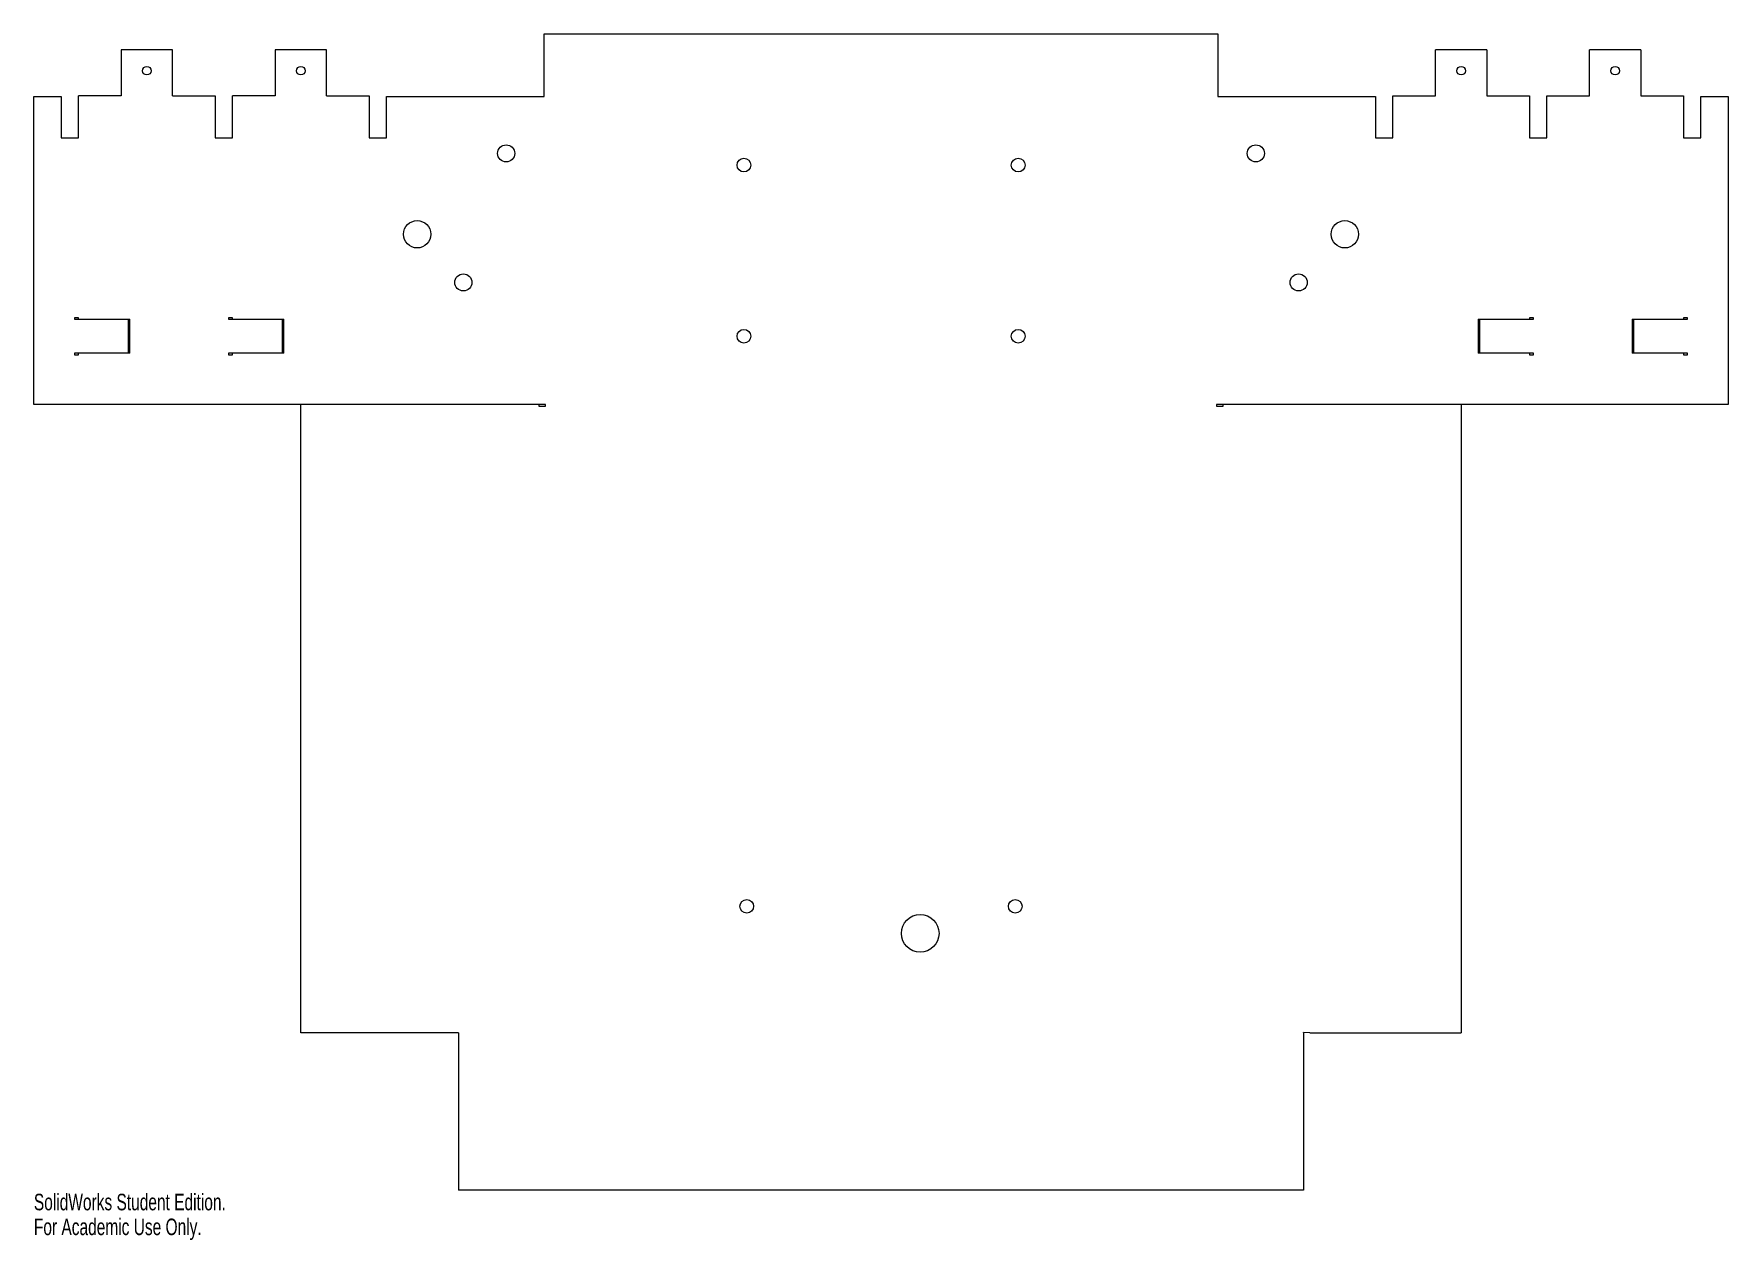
# Model space of a CAD drawing. Header units: millimetres. Extents: x -123 to 373, y -59 to 293.
import ezdxf

# ---------------------------------------------------------------- set-up
doc = ezdxf.new("R2010")
doc.units = ezdxf.units.MM
doc.styles.add('SLDTEXTSTYLE0', font='TXT', dxfattribs={"width": 0.7})

msp = doc.modelspace()

# ---------------------------------------------------------------- linework, layer by layer
at = {"color": 7, "linetype": 'Continuous', "lineweight": 15}
for p, q in [((26.55, 275), (26.55, 293.32)), ((26.55, 293.32), (223.45, 293.32)), ((223.45, 293.32), (223.45, 275)), ((-97.01, 288.7), (-97.01, 275.25)), ((-82.01, 288.7), (-97.01, 288.7)), ((-82.01, 275.25), (-82.01, 288.7)), ((-52.01, 288.7), (-52.01, 275.25)), ((-37.01, 288.7), (-52.01, 288.7)), ((-37.01, 275.25), (-37.01, 288.7)), ((287.01, 275.25), (287.01, 288.7)), ((302.01, 288.7), (287.01, 288.7)), ((302.01, 288.7), (302.01, 275.25)), ((332.01, 275.25), (332.01, 288.7)), ((347.01, 288.7), (332.01, 288.7)), ((347.01, 288.7), (347.01, 275.25)), ((-122.51, 275), (-114.51, 275)), ((-122.51, 185), (-122.51, 275)), ((-114.51, 275), (-114.51, 263)), ((-109.51, 263), (-109.51, 275.25)), ((-97.01, 275.25), (-109.51, 275.25)), ((-82.01, 275.25), (-69.51, 275.25)), ((-69.51, 275.25), (-69.51, 263)), ((-64.51, 263), (-64.51, 275.25)), ((-52.01, 275.25), (-64.51, 275.25)), ((-37.01, 275.25), (-24.51, 275.25)), ((-24.51, 275.25), (-24.51, 263)), ((-19.51, 263), (-19.51, 275)), ((-19.51, 275), (26.55, 275)), ((223.45, 275), (269.51, 275)), ((269.51, 275), (269.51, 263)), ((274.51, 263), (274.51, 275.25)), ((274.51, 275.25), (287.01, 275.25)), ((302.01, 275.25), (314.51, 275.25)), ((314.51, 275.25), (314.51, 263)), ((319.51, 263), (319.51, 275.25)), ((319.51, 275.25), (332.01, 275.25)), ((347.01, 275.25), (359.51, 275.25)), ((359.51, 275.25), (359.51, 263)), ((364.51, 263), (364.51, 275)), ((364.51, 275), (372.51, 275)), ((372.51, 275), (372.51, 185)), ((-114.51, 263), (-109.51, 263)), ((-69.51, 263), (-64.51, 263)), ((-24.51, 263), (-19.51, 263)), ((269.51, 263), (274.51, 263)), ((314.51, 263), (319.51, 263)), ((359.51, 263), (364.51, 263)), ((-109.51, 210.41), (-110.65, 210.41)), ((-110.65, 210.41), (-110.65, 210)), ((-110.65, 210), (-94.51, 210)), ((-109.51, 210), (-109.51, 210.41)), ((-95, 210), (-95, 200)), ((-94.51, 200), (-94.51, 210)), ((-64.51, 210.41), (-65.65, 210.41)), ((-65.65, 210.41), (-65.65, 210)), ((-65.65, 210), (-49.51, 210)), ((-64.51, 210), (-64.51, 210.41)), ((-50, 210), (-50, 200)), ((-49.51, 200), (-49.51, 210)), ((299.51, 210), (315.65, 210)), ((299.51, 210), (299.51, 200)), ((300, 200), (300, 210)), ((315.65, 210.41), (314.51, 210.41)), ((314.51, 210.41), (314.51, 210)), ((315.65, 210), (315.65, 210.41)), ((344.51, 210), (360.65, 210)), ((344.51, 210), (344.51, 200)), ((345, 200), (345, 210)), ((360.65, 210.41), (359.51, 210.41)), ((359.51, 210.41), (359.51, 210)), ((360.65, 210), (360.65, 210.41)), ((-94.51, 200), (-110.65, 200)), ((-110.65, 200), (-110.65, 199.59)), ((-110.65, 199.59), (-109.51, 199.59)), ((-109.51, 199.59), (-109.51, 200)), ((-49.51, 200), (-65.65, 200)), ((-65.65, 200), (-65.65, 199.59)), ((-65.65, 199.59), (-64.51, 199.59)), ((-64.51, 199.59), (-64.51, 200)), ((315.65, 200), (299.51, 200)), ((314.51, 200), (314.51, 199.59)), ((314.51, 199.59), (315.65, 199.59)), ((315.65, 199.59), (315.65, 200)), ((360.65, 200), (344.51, 200)), ((359.51, 200), (359.51, 199.59)), ((359.51, 199.59), (360.65, 199.59)), ((360.65, 199.59), (360.65, 200)), ((26.95, 185), (-122.51, 185)), ((-44.51, 1.52), (-44.51, 185)), ((25, 185), (25, 184.59)), ((25, 184.59), (26.95, 184.59)), ((26.95, 184.59), (26.95, 185)), ((372.51, 185), (223.05, 185)), ((223.05, 185), (223.05, 184.59)), ((223.05, 184.59), (225, 184.59)), ((225, 184.59), (225, 185)), ((294.51, 185), (294.51, 1.52)), ((1.52, 1.52), (-44.51, 1.52)), ((1.52, 1.52), (1.52, -44.51)), ((250.25, 1.52), (248.45, 1.55)), ((248.48, 1.52), (248.45, 1.55)), ((248.48, 1.52), (248.48, -44.51)), ((250.25, 1.52), (294.51, 1.52)), ((248.48, -44.51), (1.52, -44.51))]:
    msp.add_line(p, q, dxfattribs=at)
for centre, radius in [((-89.51, 282.57), 1.25), ((-44.51, 282.57), 1.25), ((294.51, 282.57), 1.25), ((339.51, 282.57), 1.25), ((15.49, 258.41), 2.5), ((234.51, 258.41), 2.5), ((84.95, 254.98), 2), ((165.08, 254.98), 2), ((-10.53, 234.77), 4), ((260.53, 234.77), 4), ((2.97, 220.71), 2.5), ((247.03, 220.71), 2.5), ((84.95, 204.98), 2), ((165.08, 204.98), 2), ((85.76, 38.44), 2), ((164.21, 38.44), 2), ((136.45, 30.55), 5.5)]:
    msp.add_circle(centre, radius, dxfattribs=at)

# ---------------------------------------------------------------- texts
at = {"color": 7, "linetype": 'Continuous', "char_height": 4.8336, "attachment_point": 1, "style": 'SLDTEXTSTYLE0'}
for s, insert in [('SolidWorks Student Edition.', (-122.51, -45.53)), ('For Academic Use Only.', (-122.51, -52.78))]:
    msp.add_mtext(s, dxfattribs=dict(at, insert=insert))

doc.saveas('drawing.dxf')
